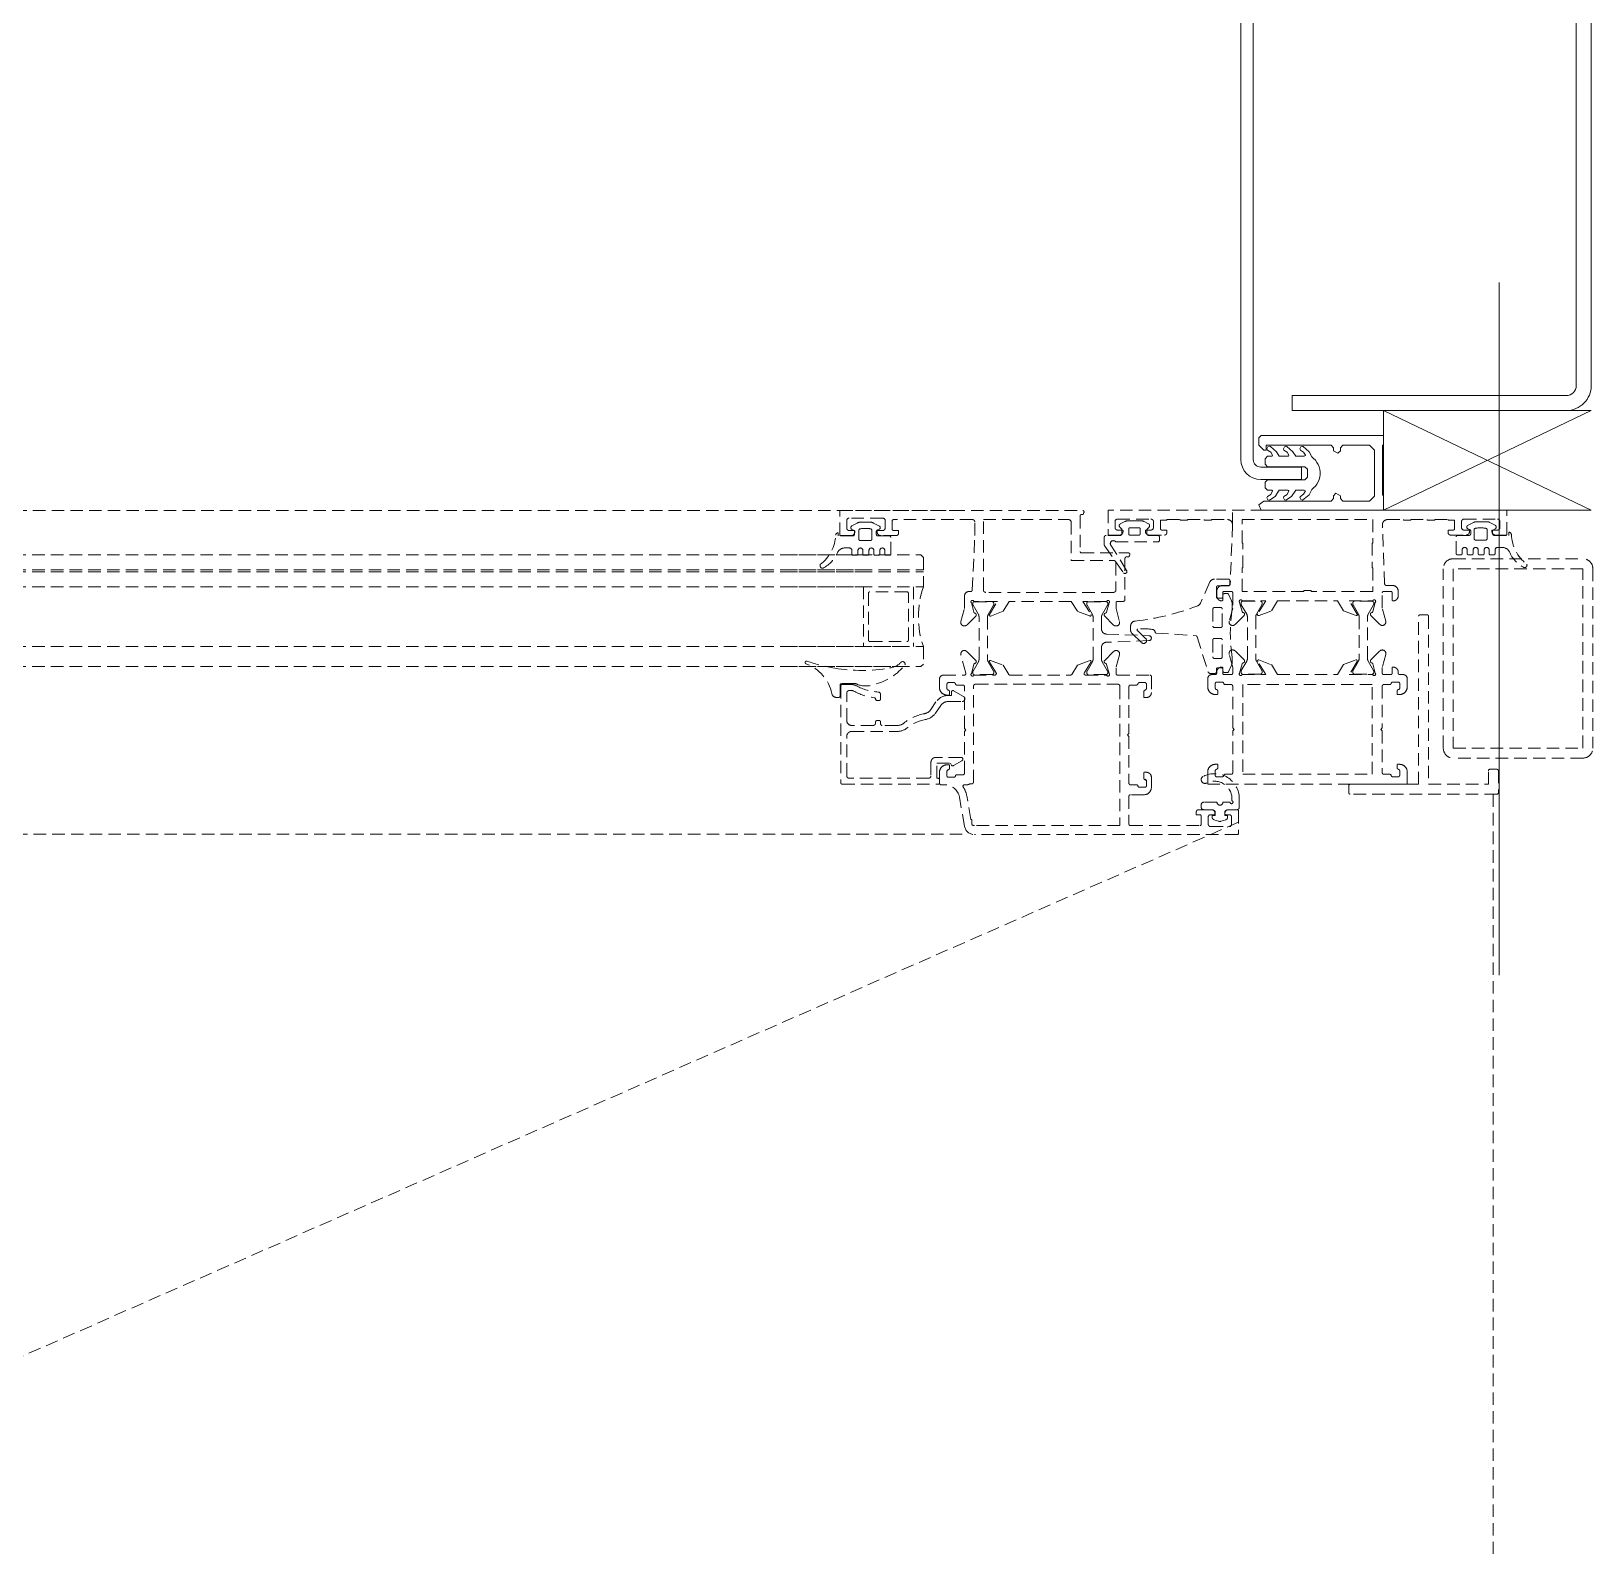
# Model space of a CAD drawing. Extents: x -1457 to 23780, y -2071 to 4205.
# Drawn here: x 3128.67 to 3159.9, y 2804.22 to 2834.61 of the extents above; entities that cross this region are included whole.
import ezdxf

# ---------------------------------------------------------------- set-up
doc = ezdxf.new("R2010")
doc.units = 0
doc.header["$MEASUREMENT"] = 0
doc.linetypes.add('HIDDEN', pattern=[0.375, 0.25, -0.125])
doc.layers.get('0').update_dxf_attribs({"color": 9, "lineweight": 9})
doc.layers.add('M-TEFRIS2-015', color=129, linetype='Continuous', lineweight=9)

# ---------------------------------------------------------------- blocks, each defined once
blk = doc.blocks.new('audi-pencerekenar-kosebent')
for p, q in [((3.955, 1.015), (3.955, 14.849)), ((4.205, 1.015), (4.205, 14.849)), ((1.345, 1.999), (1.345, 0)), ((1.345, 1.3), (1.345, 1.5)), ((1.345, 1.5), (3.795, 1.5)), ((1.365, 1.3), (1.345, 1.3)), ((1.365, 0.3), (1.365, 1.3)), ((1.625, 1.3), (1.525, 1.2)), ((2.155, 1.3), (1.625, 1.3)), ((2.205, 1.25), (2.155, 1.3)), ((2.205, 1.19), (2.205, 1.25)), ((2.395, 1.3), (2.345, 1.25)), ((2.345, 1.25), (2.345, 1.19)), ((3.695, 1.3), (2.395, 1.3)), ((2.952, 1.274), (2.831, 1.17)), ((2.969, 1.278), (2.952, 1.274)), ((3.002, 1.269), (2.969, 1.278)), ((3.022, 1.228), (3.002, 1.269)), ((3.281, 1.276), (3.16, 1.172)), ((3.298, 1.28), (3.281, 1.276)), ((3.331, 1.271), (3.298, 1.28)), ((3.351, 1.23), (3.331, 1.271)), ((3.611, 1.276), (3.49, 1.172)), ((3.628, 1.28), (3.611, 1.276)), ((3.661, 1.271), (3.628, 1.28)), ((3.681, 1.23), (3.661, 1.271)), ((3.695, 1.2), (3.695, 1.3)), ((3.845, 1.3), (3.745, 1.2)), ((3.795, 1.5), (3.845, 1.45)), ((3.845, 1.45), (3.845, 1.3)), ((1.525, 1.2), (1.525, 0.28)), ((2.255, 1.14), (2.205, 1.19)), ((2.345, 1.19), (2.255, 1.14)), ((2.677, 0.958), (2.652, 0.913)), ((2.708, 0.999), (2.677, 0.958)), ((2.743, 1.036), (2.708, 0.999)), ((2.783, 1.068), (2.743, 1.036)), ((2.831, 1.17), (2.783, 1.068)), ((2.909, 1.103), (2.946, 1.162)), ((2.909, 1.093), (2.909, 1.103)), ((2.933, 1.08), (2.909, 1.093)), ((3.103, 1.08), (2.933, 1.08)), ((2.946, 1.162), (3.009, 1.204)), ((3.009, 1.204), (3.022, 1.228)), ((3.16, 1.172), (3.103, 1.08)), ((3.238, 1.105), (3.275, 1.164)), ((3.248, 1.084), (3.238, 1.105)), ((3.263, 1.08), (3.248, 1.084)), ((3.433, 1.08), (3.263, 1.08)), ((3.275, 1.164), (3.338, 1.205)), ((3.338, 1.205), (3.351, 1.23)), ((3.49, 1.172), (3.433, 1.08)), ((3.568, 1.105), (3.605, 1.164)), ((3.574, 1.084), (3.568, 1.105)), ((3.584, 1.08), (3.574, 1.084)), ((3.667, 1.08), (3.584, 1.08)), ((3.605, 1.164), (3.668, 1.205)), ((3.717, 1.03), (3.667, 1.08)), ((3.668, 1.205), (3.681, 1.23)), ((3.745, 1.2), (3.695, 1.2)), ((3.717, 0.92), (3.717, 1.03)), ((2.62, 0.816), (2.613, 0.765)), ((2.613, 0.765), (2.613, 0.714)), ((2.613, 0.714), (2.62, 0.663)), ((2.633, 0.866), (2.62, 0.816)), ((2.62, 0.663), (2.633, 0.614)), ((2.652, 0.913), (2.633, 0.866)), ((2.867, 0.82), (2.917, 0.87)), ((2.867, 0.66), (2.867, 0.82)), ((2.917, 0.61), (2.867, 0.66)), ((2.917, 0.87), (3.667, 0.87)), ((2.985, 0.865), (3.805, 0.865)), ((2.985, 0.615), (2.985, 0.865)), ((3.667, 0.87), (3.717, 0.92)), ((2.205, 0.29), (2.295, 0.34)), ((2.295, 0.34), (2.345, 0.29)), ((2.633, 0.614), (2.652, 0.566)), ((2.652, 0.566), (2.677, 0.522)), ((2.677, 0.522), (2.708, 0.48)), ((2.708, 0.48), (2.743, 0.444)), ((2.743, 0.444), (2.783, 0.412)), ((2.783, 0.412), (2.831, 0.31)), ((2.909, 0.387), (2.918, 0.396)), ((2.946, 0.318), (2.909, 0.387)), ((3.667, 0.61), (2.917, 0.61)), ((2.918, 0.396), (2.933, 0.4)), ((2.933, 0.4), (3.103, 0.4)), ((3.009, 0.276), (2.946, 0.318)), ((2.985, 0.615), (3.805, 0.615)), ((3.103, 0.4), (3.185, 0.274)), ((3.238, 0.385), (3.248, 0.396)), ((3.275, 0.316), (3.238, 0.385)), ((3.248, 0.396), (3.263, 0.4)), ((3.263, 0.4), (3.433, 0.4)), ((3.338, 0.274), (3.275, 0.316)), ((3.433, 0.4), (3.515, 0.274)), ((3.568, 0.386), (3.574, 0.395)), ((3.605, 0.316), (3.568, 0.386)), ((3.574, 0.395), (3.584, 0.4)), ((3.584, 0.4), (3.667, 0.4)), ((3.668, 0.274), (3.605, 0.316)), ((3.717, 0.56), (3.667, 0.61)), ((3.667, 0.4), (3.717, 0.45)), ((3.717, 0.45), (3.717, 0.56)), ((1.345, 0), (1.345, 0.3)), ((1.345, 0.3), (1.365, 0.3)), ((1.365, 0), (1.345, 0)), ((1.625, 0), (1.365, 0)), ((1.525, 0.28), (1.625, 0.18)), ((1.625, 0.18), (2.155, 0.18)), ((1.95, 0), (1.625, 0)), ((3.795, 0), (1.95, 0)), ((2.155, 0.18), (2.205, 0.23)), ((2.205, 0.23), (2.205, 0.29)), ((2.345, 0.29), (2.345, 0.23)), ((2.345, 0.23), (2.395, 0.18)), ((2.395, 0.18), (3.745, 0.18)), ((2.831, 0.31), (2.969, 0.201)), ((2.969, 0.201), (3.002, 0.21)), ((3.002, 0.21), (3.022, 0.251)), ((3.022, 0.251), (3.009, 0.276)), ((3.185, 0.274), (3.298, 0.199)), ((3.298, 0.199), (3.331, 0.208)), ((3.331, 0.208), (3.351, 0.249)), ((3.351, 0.249), (3.338, 0.274)), ((3.515, 0.274), (3.628, 0.199)), ((3.628, 0.199), (3.661, 0.208)), ((3.661, 0.208), (3.681, 0.249)), ((3.681, 0.249), (3.668, 0.274)), ((3.745, 0.18), (3.842, 0.106)), ((3.842, 0.106), (3.795, 0)), ((1.345, 0), (-2.825, 0))]:
    blk.add_line(p, q)
blk.add_lwpolyline([(-3.025, 10.999), (-8.525, 10.999), (-8.525, 10.699), (-3.025, 10.699, -0.414214), (-2.825, 10.499), (-2.825, 2.499, 0.414214), (-2.325, 1.999), (3.175, 1.999), (3.175, 2.299), (-2.325, 2.299, -0.414214), (-2.525, 2.499), (-2.525, 10.499, 0.414214)], format="xyb", close=True)
for points in [[(-0.98, 4.568), (-0.98, -9.332)], [(1.345, 1.999), (-2.825, 0)], [(-2.825, 1.999), (1.345, 0)], [(-2.325, 1.999), (-2.825, 1.999)]]:
    blk.add_lwpolyline(points)
for radius in [0.15, 0.4]:
    blk.add_arc((3.805, 1.015), radius, 270, 0)

msp = doc.modelspace()

# ---------------------------------------------------------------- linework, layer by layer
at = {"layer": 'M-TEFRIS2-015', "linetype": 'HIDDEN', "lineweight": 0}
for p, q in [((3147.337, 2824.99), (3050.095, 2824.99)), ((3152.772, 2824.705), (3152.772, 2825.001)), ((3048.447, 2824.1), (3145.537, 2824.1)), ((3143.796, 2824.1), (3146.521, 2824.1)), ((3146.571, 2824.05), (3146.521, 2824.1)), ((3146.571, 2824.05), (3146.571, 2823.462)), ((3048.447, 2823.8), (3145.537, 2823.8)), ((3048.447, 2823.762), (3145.537, 2823.762)), ((3143.796, 2823.8), (3146.571, 2823.8)), ((3143.796, 2823.762), (3146.571, 2823.762)), ((3048.447, 2823.462), (3145.537, 2823.462)), ((3143.796, 2823.462), (3146.571, 2823.462)), ((3145.371, 2823.462), (3145.371, 2822.262)), ((3146.371, 2823.462), (3146.371, 2822.262)), ((3048.447, 2822.262), (3146.227, 2822.262)), ((3143.796, 2822.262), (3146.571, 2822.262)), ((3146.571, 2822.262), (3146.571, 2821.912)), ((3048.447, 2821.862), (3146.227, 2821.862)), ((3143.796, 2821.862), (3146.521, 2821.862)), ((3143.796, 2821.862), (3146.064, 2821.862)), ((3146.571, 2821.912), (3146.521, 2821.862)), ((3152.895, 2818.74), (3051.456, 2774.193)), ((3147.35, 2818.5), (3047.468, 2818.5))]:
    msp.add_line(p, q, dxfattribs=at)
for points in [[(3147.515, 2823.368, 0.459137), (3147.551, 2823.396), (3147.605, 2824.49), (3147.605, 2824.76, 0.414214), (3147.555, 2824.81), (3145.975, 2824.81, 0.414214), (3145.945, 2824.78), (3145.945, 2824.62, 0.414214), (3145.975, 2824.59), (3146.075, 2824.59), (3146.075, 2824.54, -0.414214), (3146.025, 2824.49), (3145.715, 2824.49, -0.414214), (3145.645, 2824.56), (3145.645, 2824.58, -0.414214), (3145.655, 2824.59), (3145.755, 2824.59, 0.414214), (3145.805, 2824.64), (3145.805, 2824.79, 0.414214), (3145.755, 2824.84), (3145.085, 2824.84, 0.414214), (3145.035, 2824.79), (3145.035, 2824.64, 0.414214), (3145.085, 2824.59), (3145.185, 2824.59, -0.414214), (3145.195, 2824.58), (3145.195, 2824.56, -0.414214), (3145.125, 2824.49), (3144.905, 2824.49, -0.414214), (3144.895, 2824.5), (3144.895, 2824.98, -0.414214), (3144.905, 2824.99), (3149.77, 2824.99, -0.535184), (3149.793, 2824.955), (3149.775, 2824.912), (3149.745, 2824.912, 0.414214), (3149.715, 2824.882), (3149.715, 2824.17, 0.414214), (3149.745, 2824.14), (3150.69, 2824.14, -0.535184), (3150.713, 2824.105), (3150.703, 2824.08, -0.302776), (3150.675, 2824.062), (3150.645, 2824.062, 0.414214), (3150.615, 2824.032), (3150.615, 2823.2, -0.414214), (3150.585, 2823.17), (3150.466, 2823.17, 0.414214), (3150.436, 2823.14), (3150.436, 2823.025), (3150.506, 2822.764, -0.700084), (3150.398, 2822.688), (3150.38, 2822.701), (3150.209, 2822.874, -0.607471), (3150.225, 2822.934, 0.283637), (3150.248, 2822.956), (3150.297, 2823.14, 1.229391), (3150.247, 2823.17), (3149.772, 2823.17), (3149.935, 2822.904, -0.859449), (3149.905, 2822.878), (3149.66, 2822.97), (3149.538, 2823.17), (3148.293, 2823.17), (3148.171, 2822.97), (3147.926, 2822.878, -0.859449), (3147.896, 2822.904), (3148.059, 2823.17), (3147.584, 2823.17, 1.229391), (3147.534, 2823.14), (3147.583, 2822.956, 0.283637), (3147.606, 2822.934, -0.607471), (3147.622, 2822.874), (3147.451, 2822.701), (3147.433, 2822.688, -0.700084), (3147.325, 2822.764), (3147.395, 2823.025), (3147.395, 2823.27, -0.474196), (3147.515, 2823.368)], [(3144.813, 2824.5, -0.220745), (3144.504, 2823.906, 0.651907), (3144.56, 2823.837, 0.176952), (3144.851, 2824.152, -0.281357), (3144.995, 2824.241), (3145.075, 2824.241), (3145.089, 2824.241), (3145.096, 2824.24), (3145.104, 2824.238), (3145.111, 2824.235), (3145.118, 2824.231), (3145.125, 2824.226), (3145.13, 2824.22), (3145.134, 2824.213), (3145.137, 2824.205), (3145.139, 2824.191), (3145.139, 2824.115), (3145.139, 2824.112), (3145.14, 2824.109), (3145.141, 2824.106), (3145.143, 2824.103), (3145.145, 2824.101), (3145.148, 2824.098), (3145.15, 2824.097), (3145.153, 2824.096), (3145.159, 2824.095), (3145.239, 2824.095), (3145.242, 2824.095), (3145.245, 2824.096), (3145.248, 2824.097), (3145.251, 2824.098), (3145.253, 2824.101), (3145.255, 2824.103), (3145.257, 2824.106), (3145.258, 2824.109), (3145.259, 2824.115), (3145.259, 2824.191), (3145.26, 2824.198), (3145.261, 2824.205), (3145.264, 2824.213), (3145.268, 2824.22), (3145.274, 2824.226), (3145.28, 2824.231), (3145.287, 2824.235), (3145.294, 2824.238), (3145.309, 2824.241), (3145.316, 2824.24), (3145.324, 2824.238), (3145.331, 2824.235), (3145.338, 2824.231), (3145.345, 2824.226), (3145.35, 2824.22), (3145.354, 2824.213), (3145.357, 2824.205), (3145.359, 2824.191), (3145.359, 2824.115), (3145.359, 2824.112), (3145.36, 2824.109), (3145.361, 2824.106), (3145.363, 2824.103), (3145.365, 2824.101), (3145.368, 2824.098), (3145.37, 2824.097), (3145.373, 2824.096), (3145.379, 2824.095), (3145.459, 2824.095), (3145.462, 2824.095), (3145.465, 2824.096), (3145.468, 2824.097), (3145.471, 2824.098), (3145.473, 2824.101), (3145.475, 2824.103), (3145.477, 2824.106), (3145.478, 2824.109), (3145.479, 2824.115), (3145.479, 2824.191), (3145.48, 2824.198), (3145.481, 2824.205), (3145.484, 2824.213), (3145.488, 2824.22), (3145.494, 2824.226), (3145.5, 2824.231), (3145.507, 2824.235), (3145.514, 2824.238), (3145.529, 2824.241), (3145.536, 2824.24), (3145.544, 2824.238), (3145.551, 2824.235), (3145.558, 2824.231), (3145.565, 2824.226), (3145.57, 2824.22), (3145.574, 2824.213), (3145.577, 2824.205), (3145.579, 2824.191), (3145.579, 2824.115), (3145.579, 2824.112), (3145.58, 2824.109), (3145.581, 2824.106), (3145.583, 2824.103), (3145.585, 2824.101), (3145.588, 2824.098), (3145.59, 2824.097), (3145.593, 2824.096), (3145.599, 2824.095), (3145.679, 2824.095), (3145.682, 2824.095), (3145.685, 2824.096), (3145.688, 2824.097), (3145.691, 2824.098), (3145.693, 2824.101), (3145.695, 2824.103), (3145.697, 2824.106), (3145.698, 2824.109), (3145.699, 2824.115), (3145.699, 2824.191), (3145.7, 2824.198), (3145.701, 2824.205), (3145.704, 2824.213), (3145.708, 2824.22), (3145.714, 2824.226), (3145.72, 2824.231), (3145.727, 2824.235), (3145.734, 2824.238), (3145.749, 2824.241), (3145.756, 2824.24), (3145.764, 2824.238), (3145.771, 2824.235), (3145.778, 2824.231), (3145.785, 2824.226), (3145.79, 2824.22), (3145.794, 2824.213), (3145.797, 2824.205), (3145.799, 2824.191), (3145.799, 2824.115), (3145.799, 2824.112), (3145.8, 2824.109), (3145.801, 2824.106), (3145.803, 2824.103), (3145.805, 2824.101), (3145.808, 2824.098), (3145.81, 2824.097), (3145.813, 2824.096), (3145.819, 2824.095), (3145.899, 2824.095), (3145.902, 2824.095), (3145.905, 2824.096), (3145.908, 2824.097), (3145.911, 2824.098), (3145.913, 2824.101), (3145.915, 2824.103), (3145.917, 2824.106), (3145.918, 2824.109), (3145.919, 2824.115), (3145.919, 2824.453, 0.414214), (3145.889, 2824.483), (3145.658, 2824.483, -0.414214), (3145.628, 2824.513), (3145.628, 2824.578, -0.291535), (3145.64, 2824.596), (3145.688, 2824.616, 0.613042), (3145.69, 2824.678), (3145.571, 2824.741, 0.127095), (3145.508, 2824.758), (3145.308, 2824.758, 0.127095), (3145.245, 2824.741), (3145.137, 2824.684, 0.585233), (3145.136, 2824.614), (3145.184, 2824.59, -0.167811), (3145.188, 2824.578), (3145.188, 2824.513, -0.414214), (3145.158, 2824.483), (3144.863, 2824.483), (3144.863, 2824.546, 0.394677), (3144.813, 2824.5)], [(3158.365, 2824.51, 0.220745), (3158.674, 2823.917, -0.651907), (3158.618, 2823.848, -0.176952), (3158.327, 2824.163, 0.281357), (3158.183, 2824.251), (3158.103, 2824.251), (3158.089, 2824.251), (3158.082, 2824.251), (3158.074, 2824.249), (3158.067, 2824.246), (3158.06, 2824.242), (3158.054, 2824.237), (3158.048, 2824.23), (3158.044, 2824.223), (3158.041, 2824.216), (3158.039, 2824.201), (3158.039, 2824.125), (3158.039, 2824.122), (3158.038, 2824.12), (3158.037, 2824.117), (3158.035, 2824.114), (3158.033, 2824.111), (3158.03, 2824.109), (3158.028, 2824.107), (3158.025, 2824.106), (3158.019, 2824.105), (3157.939, 2824.105), (3157.936, 2824.106), (3157.933, 2824.106), (3157.93, 2824.107), (3157.927, 2824.109), (3157.925, 2824.111), (3157.923, 2824.114), (3157.921, 2824.117), (3157.92, 2824.12), (3157.919, 2824.125), (3157.919, 2824.201), (3157.918, 2824.208), (3157.917, 2824.216), (3157.914, 2824.223), (3157.91, 2824.23), (3157.904, 2824.237), (3157.898, 2824.242), (3157.891, 2824.246), (3157.884, 2824.249), (3157.869, 2824.251), (3157.862, 2824.251), (3157.854, 2824.249), (3157.847, 2824.246), (3157.84, 2824.242), (3157.834, 2824.237), (3157.828, 2824.23), (3157.824, 2824.223), (3157.821, 2824.216), (3157.819, 2824.201), (3157.819, 2824.125), (3157.819, 2824.122), (3157.818, 2824.12), (3157.817, 2824.117), (3157.815, 2824.114), (3157.813, 2824.111), (3157.81, 2824.109), (3157.808, 2824.107), (3157.805, 2824.106), (3157.799, 2824.105), (3157.719, 2824.105), (3157.716, 2824.106), (3157.713, 2824.106), (3157.71, 2824.107), (3157.707, 2824.109), (3157.705, 2824.111), (3157.703, 2824.114), (3157.701, 2824.117), (3157.7, 2824.12), (3157.699, 2824.125), (3157.699, 2824.201), (3157.698, 2824.208), (3157.697, 2824.216), (3157.694, 2824.223), (3157.69, 2824.23), (3157.684, 2824.237), (3157.678, 2824.242), (3157.671, 2824.246), (3157.664, 2824.249), (3157.649, 2824.251), (3157.642, 2824.251), (3157.634, 2824.249), (3157.627, 2824.246), (3157.62, 2824.242), (3157.614, 2824.237), (3157.608, 2824.23), (3157.604, 2824.223), (3157.601, 2824.216), (3157.599, 2824.201), (3157.599, 2824.125), (3157.599, 2824.122), (3157.598, 2824.12), (3157.597, 2824.117), (3157.595, 2824.114), (3157.593, 2824.111), (3157.59, 2824.109), (3157.588, 2824.107), (3157.585, 2824.106), (3157.579, 2824.105), (3157.499, 2824.105), (3157.496, 2824.106), (3157.493, 2824.106), (3157.49, 2824.107), (3157.487, 2824.109), (3157.485, 2824.111), (3157.483, 2824.114), (3157.481, 2824.117), (3157.48, 2824.12), (3157.479, 2824.125), (3157.479, 2824.201), (3157.478, 2824.208), (3157.477, 2824.216), (3157.474, 2824.223), (3157.47, 2824.23), (3157.464, 2824.237), (3157.458, 2824.242), (3157.451, 2824.246), (3157.444, 2824.249), (3157.429, 2824.251), (3157.422, 2824.251), (3157.414, 2824.249), (3157.407, 2824.246), (3157.4, 2824.242), (3157.394, 2824.237), (3157.388, 2824.23), (3157.384, 2824.223), (3157.381, 2824.216), (3157.379, 2824.201), (3157.379, 2824.125), (3157.379, 2824.122), (3157.378, 2824.12), (3157.377, 2824.117), (3157.375, 2824.114), (3157.373, 2824.111), (3157.371, 2824.109), (3157.368, 2824.107), (3157.365, 2824.106), (3157.359, 2824.105), (3157.279, 2824.105), (3157.276, 2824.106), (3157.273, 2824.106), (3157.27, 2824.107), (3157.267, 2824.109), (3157.265, 2824.111), (3157.263, 2824.114), (3157.261, 2824.117), (3157.26, 2824.119), (3157.259, 2824.125), (3157.259, 2824.463, -0.414214), (3157.289, 2824.493), (3157.52, 2824.493, 0.414214), (3157.55, 2824.523), (3157.55, 2824.588, 0.291535), (3157.538, 2824.606), (3157.49, 2824.627, -0.613042), (3157.488, 2824.689), (3157.607, 2824.752, -0.127095), (3157.67, 2824.768), (3157.87, 2824.768, -0.127095), (3157.933, 2824.752), (3158.041, 2824.695, -0.585233), (3158.042, 2824.625), (3157.994, 2824.601, 0.167811), (3157.99, 2824.588), (3157.99, 2824.523, 0.414214), (3158.02, 2824.493), (3158.315, 2824.493), (3158.315, 2824.557, -0.394677), (3158.365, 2824.51)], [(3152.768, 2822.044, -0.081633), (3152.768, 2823.024), (3152.768, 2823.104, 0.104779), (3152.753, 2823.177), (3152.693, 2823.312, 0.296563), (3152.674, 2823.324), (3152.608, 2823.324, 0.414214), (3152.578, 2823.294), (3152.578, 2823.259, -0.414214), (3152.553, 2823.234), (3152.473, 2823.234, -0.414214), (3152.448, 2823.259), (3152.448, 2823.449, -0.414214), (3152.483, 2823.484), (3152.698, 2823.484, 0.414214), (3152.718, 2823.504), (3152.718, 2823.594, 0.414214), (3152.698, 2823.614), (3152.408, 2823.614, 0.285747), (3152.318, 2823.558), (3152.128, 2823.13, -0.189764), (3152.074, 2823.08, -0.061836), (3150.817, 2822.773, 0.380587), (3150.728, 2822.674), (3150.728, 2822.594, 0.203536), (3150.759, 2822.522), (3150.946, 2822.341, 0.999219), (3151.03, 2822.427), (3150.878, 2822.574, -0.950364), (3150.876, 2822.614, -0.068684), (3151.177, 2822.603, -0.364538), (3151.218, 2822.554, 0.394287), (3151.237, 2822.534), (3152.04, 2822.479, -0.309555), (3152.062, 2822.461), (3152.28, 2821.759, 0.328426), (3152.328, 2821.724), (3152.423, 2821.724, 0.414214), (3152.448, 2821.749), (3152.448, 2821.809, -0.414214), (3152.473, 2821.834), (3152.553, 2821.834, -0.414214), (3152.578, 2821.809), (3152.578, 2821.774, 0.414214), (3152.608, 2821.744), (3152.674, 2821.744, 0.296563), (3152.693, 2821.756), (3152.753, 2821.891, 0.104779), (3152.768, 2821.964), (3152.768, 2822.044)], [(3156.196, 2821.7, -0.414222), (3156.276, 2821.62), (3156.276, 2821.45, -0.414214), (3156.126, 2821.3), (3156.086, 2821.3, -0.414214), (3156.076, 2821.31), (3156.076, 2821.371, -0.366034), (3156.101, 2821.4, 0.365977), (3156.126, 2821.43), (3156.126, 2821.52, 0.414214), (3156.096, 2821.55), (3155.986, 2821.55, 0.365977), (3155.956, 2821.525, -0.365977), (3155.926, 2821.5), (3155.806, 2821.5, 0.414214), (3155.776, 2821.47), (3155.776, 2820.63), (3155.746, 2820.6), (3155.776, 2820.57), (3155.776, 2819.73, 0.414214), (3155.806, 2819.7), (3155.926, 2819.7, -0.365977), (3155.956, 2819.675, 0.365977), (3155.986, 2819.65), (3156.096, 2819.65, 0.414214), (3156.126, 2819.68), (3156.126, 2819.77, 0.365977), (3156.101, 2819.8, -0.366034), (3156.076, 2819.829), (3156.076, 2819.89, -0.414214), (3156.086, 2819.9), (3156.126, 2819.9, -0.414214), (3156.276, 2819.75), (3156.276, 2819.51, -0.414214), (3156.266, 2819.5), (3152.286, 2819.5, -0.414214), (3152.276, 2819.51), (3152.276, 2819.75, -0.414214), (3152.426, 2819.9), (3152.466, 2819.9, -0.414214), (3152.476, 2819.89), (3152.476, 2819.829, -0.366034), (3152.451, 2819.8, 0.365977), (3152.426, 2819.77), (3152.426, 2819.68, 0.414214), (3152.456, 2819.65), (3152.566, 2819.65, 0.365977), (3152.595, 2819.675, -0.365977), (3152.625, 2819.7), (3152.746, 2819.7, 0.414214), (3152.776, 2819.73), (3152.776, 2820.57), (3152.806, 2820.6), (3152.776, 2820.63), (3152.776, 2821.47, 0.414214), (3152.746, 2821.5), (3152.625, 2821.5, -0.365977), (3152.595, 2821.525, 0.365977), (3152.566, 2821.55), (3152.456, 2821.55, 0.414214), (3152.426, 2821.52), (3152.426, 2821.43, 0.365977), (3152.451, 2821.4, -0.366034), (3152.476, 2821.371), (3152.476, 2821.31, -0.414214), (3152.466, 2821.3), (3152.426, 2821.3, -0.414214), (3152.276, 2821.45), (3152.276, 2821.62, -0.414214), (3152.356, 2821.7), (3152.426, 2821.7, 0.414214), (3152.456, 2821.73), (3152.456, 2821.75, -0.414214), (3152.556, 2821.85), (3152.566, 2821.85, -0.414214), (3152.576, 2821.84), (3152.576, 2821.73, 0.414214), (3152.606, 2821.7), (3152.746, 2821.7, 0.414214), (3152.776, 2821.73), (3152.776, 2821.845), (3152.706, 2822.106, -0.700084), (3152.814, 2822.182), (3152.832, 2822.169), (3153.003, 2821.996, -0.607471), (3152.987, 2821.936, 0.283637), (3152.964, 2821.914), (3152.915, 2821.73, 1.229391), (3152.965, 2821.7), (3153.44, 2821.7), (3153.278, 2821.965, -0.713664), (3153.302, 2821.994), (3153.552, 2821.9), (3153.674, 2821.7), (3154.877, 2821.7), (3154.999, 2821.9), (3155.249, 2821.994, -0.713664), (3155.273, 2821.965), (3155.112, 2821.7), (3155.586, 2821.7, 1.229391), (3155.636, 2821.73), (3155.587, 2821.914, 0.283637), (3155.564, 2821.936, -0.607471), (3155.549, 2821.996), (3155.72, 2822.169), (3155.738, 2822.182, -0.700084), (3155.845, 2822.106), (3155.776, 2821.845), (3155.776, 2821.73, 0.414214), (3155.806, 2821.7), (3155.946, 2821.7, 0.414214), (3155.976, 2821.73), (3155.976, 2821.84, -0.414214), (3155.986, 2821.85), (3155.996, 2821.85, -0.414214), (3156.096, 2821.75), (3156.096, 2821.73, 0.414214), (3156.126, 2821.7), (3156.196, 2821.7)]]:
    msp.add_lwpolyline(points, format="xyb", dxfattribs=at)
for points in [[(3151.456, 2824.8), (3151.456, 2824.81), (3151.722, 2824.81), (3151.722, 2824.8), (3151.872, 2824.8), (3151.872, 2824.81), (3152.202, 2824.81), (3152.202, 2824.8), (3152.352, 2824.8), (3152.352, 2824.81), (3152.672, 2824.81, -0.425337), (3152.772, 2824.706), (3152.727, 2823.519, -0.403083), (3152.697, 2823.49), (3152.576, 2823.49, 0.414214), (3152.456, 2823.37), (3152.456, 2823.28, 0.414214), (3152.556, 2823.18), (3152.566, 2823.18, 0.414214), (3152.576, 2823.19), (3152.576, 2823.34, -0.414214), (3152.606, 2823.37), (3152.746, 2823.37, -0.414214), (3152.776, 2823.34), (3152.776, 2823.035), (3152.706, 2822.774, 0.700084), (3152.814, 2822.698), (3152.832, 2822.711), (3153.003, 2822.884, 0.607471), (3152.987, 2822.944, -0.283637), (3152.964, 2822.966), (3152.915, 2823.15, -1.229391), (3152.965, 2823.18), (3153.44, 2823.18), (3153.277, 2822.914, 0.859449), (3153.307, 2822.888), (3153.552, 2822.98), (3153.674, 2823.18), (3154.877, 2823.18), (3154.999, 2822.98), (3155.244, 2822.888, 0.859449), (3155.274, 2822.914), (3155.112, 2823.18), (3155.586, 2823.18, -1.229391), (3155.636, 2823.15), (3155.587, 2822.966, -0.283637), (3155.564, 2822.944, 0.607471), (3155.549, 2822.884), (3155.72, 2822.711), (3155.738, 2822.698, 0.700084), (3155.845, 2822.774), (3155.776, 2823.035), (3155.776, 2823.34, -0.414214), (3155.806, 2823.37), (3155.946, 2823.37, -0.414214), (3155.976, 2823.34), (3155.976, 2823.19, 0.414214), (3155.986, 2823.18), (3155.996, 2823.18, 0.414214), (3156.096, 2823.28), (3156.096, 2823.37, 0.414214), (3155.976, 2823.49), (3155.854, 2823.49, -0.403083), (3155.824, 2823.519), (3155.78, 2824.706, -0.425337), (3155.879, 2824.81), (3156.199, 2824.81), (3156.199, 2824.8), (3156.349, 2824.8), (3156.349, 2824.81), (3156.679, 2824.81), (3156.679, 2824.8), (3156.829, 2824.8), (3156.829, 2824.81), (3157.096, 2824.81), (3157.096, 2824.8), (3157.226, 2824.8), (3157.226, 2824.63, -0.414214), (3157.196, 2824.6), (3157.096, 2824.6), (3157.096, 2824.55, 0.414214), (3157.146, 2824.5), (3157.456, 2824.5, 0.414214), (3157.526, 2824.57), (3157.526, 2824.59, 0.414214), (3157.516, 2824.6), (3157.416, 2824.6, -0.414214), (3157.366, 2824.65), (3157.366, 2824.77, -0.414214), (3157.416, 2824.82), (3158.086, 2824.82, -0.414214), (3158.136, 2824.77), (3158.136, 2824.65, -0.414214), (3158.086, 2824.6), (3157.986, 2824.6, 0.414214), (3157.976, 2824.59), (3157.976, 2824.57, 0.414214), (3158.046, 2824.5), (3158.266, 2824.5, 0.414214), (3158.276, 2824.51), (3158.276, 2824.99, 0.414214), (3158.266, 2825), (3150.286, 2825, 0.414214), (3150.276, 2824.99), (3150.276, 2824.51, 0.414214), (3150.286, 2824.5), (3150.506, 2824.5, 0.414214), (3150.576, 2824.57), (3150.576, 2824.59, 0.414214), (3150.566, 2824.6), (3150.466, 2824.6, -0.414214), (3150.416, 2824.65), (3150.416, 2824.77, -0.414214), (3150.466, 2824.82), (3151.136, 2824.82, -0.414214), (3151.186, 2824.77), (3151.186, 2824.65, -0.414214), (3151.136, 2824.6), (3151.036, 2824.6, 0.414214), (3151.026, 2824.59), (3151.026, 2824.57, 0.414214), (3151.096, 2824.5), (3151.406, 2824.5, 0.414214), (3151.456, 2824.55), (3151.456, 2824.6), (3151.356, 2824.6, -0.414214), (3151.326, 2824.63), (3151.326, 2824.8)], [(3145.302, 2824.624, 0.359904), (3145.278, 2824.595), (3145.278, 2824.419, 0.414214), (3145.308, 2824.389), (3145.508, 2824.389, 0.414214), (3145.538, 2824.419), (3145.538, 2824.595, 0.359904), (3145.514, 2824.624, 0.094739)], [(3149.545, 2823.99), (3150.385, 2823.99, -0.414214), (3150.435, 2823.94), (3150.435, 2823.4, -0.414214), (3150.385, 2823.35), (3147.825, 2823.35, -0.414214), (3147.775, 2823.4), (3147.775, 2824.81), (3149.485, 2824.81, -0.414214), (3149.535, 2824.76), (3149.535, 2824, 0.414214)], [(3151.09, 2824.493, -0.414214), (3151.055, 2824.528), (3151.055, 2824.608, -0.186103), (3151.059, 2824.619), (3151.099, 2824.661, 0.501687), (3151.088, 2824.724), (3151, 2824.769, 0.118551), (3150.92, 2824.788), (3150.69, 2824.788, 0.118551), (3150.611, 2824.769), (3150.522, 2824.724, 0.501687), (3150.511, 2824.661), (3150.551, 2824.619, -0.186103), (3150.555, 2824.608), (3150.555, 2824.528, -0.414214), (3150.52, 2824.493), (3150.24, 2824.493, 0.414214), (3150.2, 2824.453), (3150.2, 2824.308, 0.176484), (3150.212, 2824.276), (3150.585, 2823.743, 0.940455), (3150.649, 2823.79), (3150.331, 2824.295, -0.992608), (3150.431, 2824.361), (3151.27, 2824.361, 0.414214), (3151.31, 2824.401), (3151.31, 2824.453, 0.414214), (3151.27, 2824.493)], [(3150.895, 2824.498, 0.414214), (3150.92, 2824.523), (3150.92, 2824.623, 0.414214), (3150.895, 2824.648), (3150.715, 2824.648, 0.414214), (3150.69, 2824.623), (3150.69, 2824.523, 0.414214), (3150.715, 2824.498)], [(3157.854, 2824.635, -0.359904), (3157.879, 2824.605), (3157.879, 2824.429, -0.414214), (3157.849, 2824.399), (3157.649, 2824.399, -0.414214), (3157.619, 2824.429), (3157.619, 2824.605, -0.359904), (3157.643, 2824.635, -0.094739)], [(3160, 2820.225, -0.414214), (3159.8, 2820.025), (3157.2, 2820.025, -0.414214), (3157, 2820.225), (3157, 2823.825, -0.414214), (3157.2, 2824.025), (3159.8, 2824.025, -0.414214), (3160, 2823.825)], [(3146.271, 2823.332, 0.414214), (3146.241, 2823.362), (3145.501, 2823.362, 0.414214), (3145.471, 2823.332), (3145.471, 2822.392, 0.414214), (3145.501, 2822.362), (3146.241, 2822.362, 0.414214), (3146.271, 2822.392)], [(3147.675, 2822.905), (3147.567, 2823.091, -0.131652), (3147.563, 2823.106), (3147.563, 2823.132, -0.414214), (3147.593, 2823.162), (3147.953, 2823.162, -0.414214), (3147.983, 2823.132), (3147.983, 2823.106, -0.131652), (3147.979, 2823.091), (3147.872, 2822.905, 0.131652), (3147.858, 2822.855), (3147.858, 2822.008, 0.131652), (3147.872, 2821.958), (3147.979, 2821.772, -0.131652), (3147.983, 2821.757), (3147.983, 2821.732, -0.414214), (3147.953, 2821.702), (3147.593, 2821.702, -0.414214), (3147.563, 2821.732), (3147.563, 2821.757, -0.131652), (3147.567, 2821.772), (3147.675, 2821.958, 0.131652), (3147.688, 2822.008), (3147.688, 2822.855, 0.131652)], [(3150.241, 2822.349, 0.403142), (3150.145, 2822.249), (3150.145, 2822.008, 0.131652), (3150.158, 2821.958), (3150.266, 2821.772, -0.131652), (3150.27, 2821.757), (3150.27, 2821.732, -0.414214), (3150.24, 2821.702), (3149.88, 2821.702, -0.414214), (3149.85, 2821.732), (3149.85, 2821.757, -0.131652), (3149.854, 2821.772), (3149.961, 2821.958, 0.131652), (3149.975, 2822.008), (3149.975, 2822.855, 0.131652), (3149.961, 2822.905), (3149.854, 2823.091, -0.131652), (3149.85, 2823.106), (3149.85, 2823.132, -0.414214), (3149.88, 2823.162), (3150.24, 2823.162, -0.414214), (3150.27, 2823.132), (3150.27, 2823.106, -0.131652), (3150.266, 2823.091), (3150.158, 2822.905, 0.131652), (3150.145, 2822.855), (3150.145, 2822.614, 0.403142), (3150.241, 2822.514), (3151.097, 2822.481, -0.962756), (3151.097, 2822.382)], [(3153.24, 2822.018, 0.131652), (3153.254, 2821.968), (3153.361, 2821.782, -0.131652), (3153.365, 2821.767), (3153.365, 2821.741, -0.414214), (3153.335, 2821.711), (3152.975, 2821.711, -0.414214), (3152.945, 2821.741), (3152.945, 2821.767, -0.131652), (3152.949, 2821.782), (3153.057, 2821.968, 0.131652), (3153.07, 2822.018), (3153.07, 2822.865, 0.131652), (3153.057, 2822.915), (3152.949, 2823.101, -0.131652), (3152.945, 2823.116), (3152.945, 2823.141, -0.414214), (3152.975, 2823.171), (3153.335, 2823.171, -0.414214), (3153.365, 2823.141), (3153.365, 2823.116, -0.131652), (3153.361, 2823.101), (3153.254, 2822.915, 0.131652), (3153.24, 2822.865)], [(3155.311, 2822.018, -0.131652), (3155.298, 2821.968), (3155.19, 2821.782, 0.131652), (3155.186, 2821.767), (3155.186, 2821.741, 0.414214), (3155.216, 2821.711), (3155.576, 2821.711, 0.414214), (3155.606, 2821.741), (3155.606, 2821.767, 0.131652), (3155.602, 2821.782), (3155.494, 2821.968, -0.131652), (3155.481, 2822.018), (3155.481, 2822.865, -0.131652), (3155.494, 2822.915), (3155.602, 2823.101, 0.131652), (3155.606, 2823.116), (3155.606, 2823.141, 0.414214), (3155.576, 2823.171), (3155.216, 2823.171, 0.414214), (3155.186, 2823.141), (3155.186, 2823.116, 0.131652), (3155.19, 2823.101), (3155.298, 2822.915, -0.131652), (3155.311, 2822.865)], [(3152.378, 2822.675, 0.414214), (3152.408, 2822.645), (3152.538, 2822.645, 0.414214), (3152.568, 2822.675), (3152.568, 2823.015, 0.414214), (3152.538, 2823.045), (3152.408, 2823.045, 0.414214), (3152.378, 2823.015)], [(3155.105, 2819.33), (3155.105, 2819.47, -0.414214), (3155.135, 2819.5), (3156.505, 2819.5), (3156.505, 2822.87, -0.414214), (3156.535, 2822.9), (3156.675, 2822.9, -0.414214), (3156.705, 2822.87), (3156.705, 2819.5), (3157.905, 2819.5), (3157.905, 2819.77, -0.414214), (3157.935, 2819.8), (3158.075, 2819.8, -0.414214), (3158.105, 2819.77), (3158.105, 2819.33, -0.414214), (3158.075, 2819.3), (3155.135, 2819.3, -0.414214)], [(3147.244, 2821.49, -0.365977), (3147.214, 2821.515, 0.365977), (3147.185, 2821.54), (3147.075, 2821.54, 0.414214), (3147.045, 2821.51), (3147.045, 2821.42, 0.365977), (3147.07, 2821.39, -0.366034), (3147.095, 2821.361), (3147.095, 2821.3, -0.414214), (3147.085, 2821.29), (3147.045, 2821.29, -0.414214), (3146.895, 2821.44), (3146.895, 2821.61, -0.414214), (3146.975, 2821.69), (3147.395, 2821.69, 0.493043), (3147.424, 2821.728), (3147.325, 2822.096, -0.700084), (3147.433, 2822.172), (3147.451, 2822.159), (3147.622, 2821.986, -0.607471), (3147.606, 2821.926, 0.283637), (3147.583, 2821.904), (3147.534, 2821.72, 1.229391), (3147.584, 2821.69), (3148.005, 2821.69, 0.585524), (3148.031, 2821.736), (3147.897, 2821.955, -0.713664), (3147.921, 2821.984), (3148.171, 2821.89), (3148.284, 2821.704, 0.261412), (3148.31, 2821.69), (3149.521, 2821.69, 0.261412), (3149.547, 2821.704), (3149.66, 2821.89), (3149.91, 2821.984, -0.713664), (3149.934, 2821.955), (3149.8, 2821.736, 0.585524), (3149.826, 2821.69), (3150.247, 2821.69, 1.229391), (3150.297, 2821.72), (3150.248, 2821.904, 0.283637), (3150.225, 2821.926, -0.607471), (3150.209, 2821.986), (3150.38, 2822.159), (3150.398, 2822.172, -0.700084), (3150.506, 2822.096), (3150.436, 2821.835), (3150.436, 2821.72, 0.414214), (3150.466, 2821.69), (3151.115, 2821.69, -0.414214), (3151.145, 2821.66), (3151.145, 2821.34, -0.414222), (3151.045, 2821.24), (3151.005, 2821.24, -0.414214), (3150.995, 2821.25), (3150.995, 2821.361, -0.366034), (3151.02, 2821.39, 0.365977), (3151.045, 2821.42), (3151.045, 2821.51, 0.414214), (3151.015, 2821.54), (3150.905, 2821.54, 0.365977), (3150.875, 2821.515, -0.365977), (3150.846, 2821.49), (3150.725, 2821.49, 0.414214), (3150.695, 2821.46), (3150.695, 2820.52), (3150.665, 2820.49), (3150.695, 2820.46), (3150.695, 2819.52, 0.414214), (3150.725, 2819.49), (3150.846, 2819.49, -0.365977), (3150.875, 2819.465, 0.365977), (3150.905, 2819.44), (3151.015, 2819.44, 0.414214), (3151.045, 2819.47), (3151.045, 2819.56, 0.365977), (3151.02, 2819.59, -0.366034), (3150.995, 2819.619), (3150.995, 2819.73, -0.414214), (3151.005, 2819.74), (3151.045, 2819.74, -0.414214), (3151.145, 2819.64), (3151.145, 2819.44, -0.414214), (3150.995, 2819.29), (3150.725, 2819.29, 0.414214), (3150.695, 2819.26), (3150.695, 2818.7, 0.414214), (3150.725, 2818.67), (3152.115, 2818.67, 0.414214), (3152.145, 2818.7), (3152.145, 2818.86, 0.414214), (3152.115, 2818.89), (3152.045, 2818.89), (3152.045, 2818.94, -0.414214), (3152.095, 2818.99), (3152.35, 2818.99, -0.414214), (3152.42, 2818.92), (3152.42, 2818.9, -0.414214), (3152.41, 2818.89), (3152.335, 2818.89, 0.414214), (3152.285, 2818.84), (3152.285, 2818.7, 0.414214), (3152.335, 2818.65), (3152.705, 2818.65, 0.414214), (3152.755, 2818.7), (3152.755, 2818.84, 0.414214), (3152.705, 2818.89), (3152.63, 2818.89, -0.414214), (3152.62, 2818.9), (3152.62, 2818.92, -0.414214), (3152.69, 2818.99), (3152.865, 2818.99, -0.414214), (3152.895, 2818.96), (3152.895, 2818.52, -0.414214), (3152.865, 2818.49), (3147.595, 2818.49, -0.363975), (3147.398, 2818.655), (3147.294, 2819.242, 0.36397), (3146.999, 2819.49), (3146.925, 2819.49, -0.414214), (3146.895, 2819.52), (3146.895, 2819.74, -0.414214), (3147.045, 2819.89), (3147.085, 2819.89, -0.414214), (3147.095, 2819.88), (3147.095, 2819.819, -0.366034), (3147.07, 2819.79, 0.365977), (3147.045, 2819.76), (3147.045, 2819.67, 0.414214), (3147.075, 2819.64), (3147.185, 2819.64, 0.365977), (3147.214, 2819.665, -0.365977), (3147.244, 2819.69), (3147.365, 2819.69, 0.414214), (3147.395, 2819.72), (3147.395, 2820.56), (3147.425, 2820.59), (3147.395, 2820.62), (3147.395, 2821.46, 0.414214), (3147.365, 2821.49)], [(3152.378, 2822.055, 0.414214), (3152.408, 2822.025), (3152.538, 2822.025, 0.414214), (3152.568, 2822.055), (3152.568, 2822.395, 0.414214), (3152.538, 2822.425), (3152.408, 2822.425, 0.414214), (3152.378, 2822.395)], [(3144.901, 2821.491), (3144.901, 2821.271, -0.414214), (3144.871, 2821.241), (3144.833, 2821.241, -0.356389), (3144.735, 2821.321, 0.262181), (3144.221, 2821.914, -0.316752), (3144.201, 2821.943, -0.499585), (3144.239, 2821.971, 0.048291), (3144.794, 2821.83, 0.086497), (3145.893, 2821.833, 0.16681), (3146.121, 2821.945, -0.169383), (3146.142, 2821.959), (3146.155, 2821.961, -0.513067), (3146.202, 2821.895, -0.159858), (3145.627, 2821.515, -0.178819), (3145.26, 2821.497), (3145.241, 2821.508, 0.13005), (3145.192, 2821.521), (3144.931, 2821.521, 0.414214)], [(3145.714, 2820.71), (3145.714, 2820.75, 0.414214), (3145.684, 2820.78), (3145.644, 2820.78, 0.414214), (3145.614, 2820.75), (3145.614, 2820.73, -0.414214), (3145.564, 2820.68), (3145.134, 2820.68, -0.414214), (3145.034, 2820.78), (3145.034, 2821.33, -0.414214), (3145.084, 2821.38), (3145.136, 2821.38, -0.127567), (3145.17, 2821.371, 0.09888), (3145.587, 2821.237, -0.367727), (3145.614, 2821.209, 0.399482), (3145.644, 2821.18), (3145.684, 2821.18, 0.414214), (3145.714, 2821.21), (3145.714, 2821.301, 0.400329), (3145.666, 2821.351, -0.114933), (3145.23, 2821.475, 0.127017), (3145.133, 2821.5), (3144.944, 2821.5, 0.414214), (3144.914, 2821.47), (3144.914, 2819.53, 0.414214), (3144.944, 2819.5), (3146.864, 2819.5, 0.414214), (3146.894, 2819.53), (3146.894, 2819.59, 0.414214), (3146.864, 2819.62), (3146.844, 2819.62), (3146.844, 2819.92), (3147.114, 2819.92), (3147.134, 2819.885, 0.414214), (3147.175, 2819.874), (3147.346, 2819.973, 0.767327), (3147.328, 2820.04), (3146.824, 2820.04, 0.414214), (3146.724, 2819.94), (3146.724, 2819.67, -0.414214), (3146.674, 2819.62), (3145.084, 2819.62, -0.414214), (3145.034, 2819.67), (3145.034, 2820.46, -0.414214), (3145.134, 2820.56), (3146.048, 2820.56, 0.172094), (3146.249, 2820.632, -0.126051), (3146.61, 2820.798, 0.197455), (3146.815, 2820.929), (3146.923, 2821.083, -0.244698), (3147.07, 2821.16), (3147.349, 2821.16, 0.767327), (3147.377, 2821.262), (3147.179, 2821.376, 0.57735), (3147.134, 2821.35), (3147.134, 2821.28), (3147.07, 2821.28, 0.244698), (3146.824, 2821.152), (3146.722, 2820.998, -0.197455), (3146.594, 2820.916, 0.126051), (3146.179, 2820.725, -0.178336), (3146.048, 2820.68), (3145.744, 2820.68, -0.414214)], [(3147.596, 2818.67, -0.207097), (3147.545, 2818.692), (3147.545, 2818.79), (3147.526, 2818.79), (3147.442, 2819.268, 0.106114), (3147.371, 2819.443, -0.602221), (3147.396, 2819.49), (3147.445, 2819.49, 0.162278), (3147.505, 2819.51), (3147.545, 2819.51, 0.414214), (3147.575, 2819.54), (3147.575, 2821.46, -0.414214), (3147.625, 2821.51), (3150.465, 2821.51, -0.414214), (3150.515, 2821.46), (3150.515, 2818.67)], [(3152.675, 2818.87), (3152.615, 2818.87), (3152.615, 2818.95, -0.236068), (3152.695, 2818.99), (3152.859, 2818.99, 0.414214), (3152.909, 2819.04), (3152.909, 2819.212, 0.557109), (3152.186, 2819.659, 0.284432), (3152.145, 2819.592, 0.557109), (3152.253, 2819.525, -0.59685), (3152.757, 2819.17, -2.161979), (3152.722, 2819.14), (3152.58, 2819.14, -1), (3152.46, 2819.14), (3152.195, 2819.14, 0.414214), (3152.145, 2819.09), (3152.145, 2819.04, 0.414214), (3152.195, 2818.99), (3152.345, 2818.99, -0.236068), (3152.425, 2818.95), (3152.425, 2818.87), (3152.365, 2818.87), (3152.365, 2818.837, 0.323522), (3152.399, 2818.789), (3152.492, 2818.758, 0.019238), (3152.5, 2818.756), (3152.54, 2818.756, 0.019238), (3152.547, 2818.758), (3152.641, 2818.789, 0.323522), (3152.675, 2818.837)]]:
    msp.add_lwpolyline(points, format="xyb", close=True, dxfattribs=at)
for points in [[(3152.966, 2823.37), (3152.966, 2823.84), (3152.976, 2823.84), (3152.976, 2824.34), (3152.966, 2824.34), (3152.966, 2824.81), (3155.586, 2824.81), (3155.586, 2824.34), (3155.576, 2824.34), (3155.576, 2823.84), (3155.586, 2823.84), (3155.586, 2823.37), (3154.351, 2823.37), (3154.351, 2823.39), (3154.201, 2823.39), (3154.201, 2823.37)], [(3159.8, 2820.225), (3159.8, 2823.825), (3157.2, 2823.825), (3157.2, 2820.225)], [(3152.976, 2821.5), (3152.976, 2819.7), (3155.576, 2819.7), (3155.576, 2821.5)]]:
    msp.add_lwpolyline(points, close=True, dxfattribs=at)
msp.add_lwpolyline([(3158, 2819.3), (3158, 2803), (3160, 2803), (3280.5, 2803), (3280.5, 2803), (3280.5, 2803), (3280.5, 2743), (3364.5, 2743), (3364.5, 2803), (3410, 2803), (3412, 2803), (3412, 2819.3)], dxfattribs=at)
for centre, radius, start, end in [((3148.321, 2822.862), 1.85, 161.0754, 198.9246), ((3151.015, 2819.57), 0.03, 0, 80.4059)]:
    msp.add_arc(centre, radius, start, end, dxfattribs=at)

# ---------------------------------------------------------------- block references
at = {"layer": 'M-TEFRIS2-015', "linetype": 'HIDDEN', "lineweight": 0, "xscale": -1}
msp.add_blockref('audi-pencerekenar-kosebent', (3157.143, 2825), dxfattribs=at)

doc.saveas('drawing.dxf')
